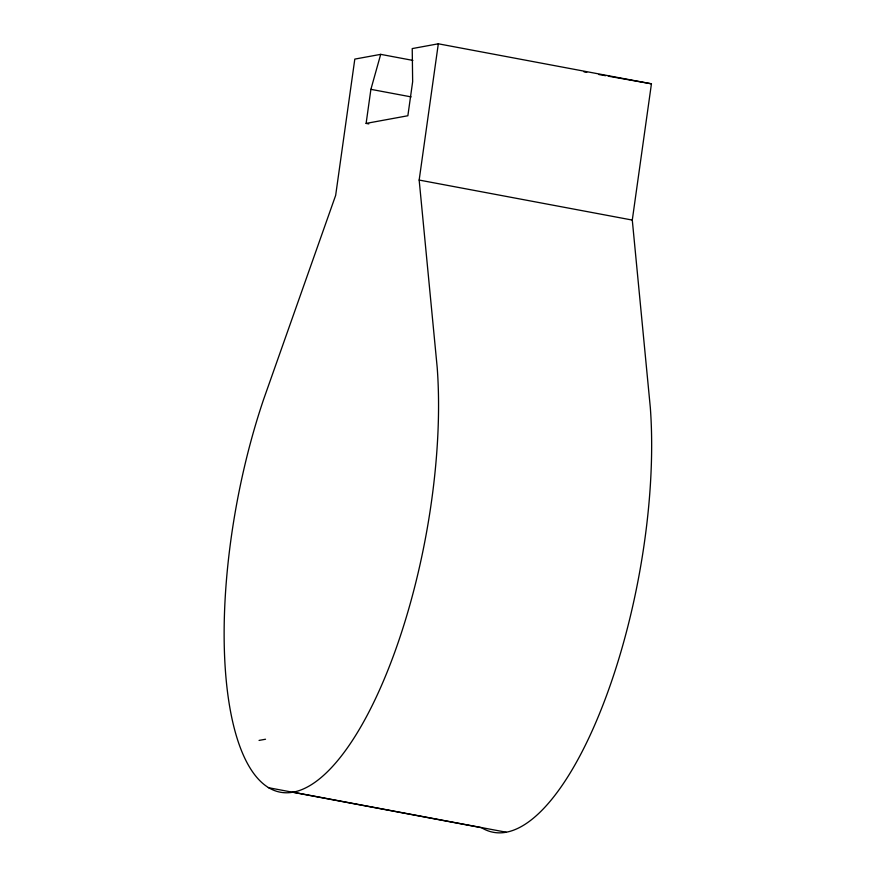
<?xml version="1.0" encoding="UTF-8"?>
<svg xmlns="http://www.w3.org/2000/svg" width="876" height="876" viewBox="0 0 876 876"><rect width="100%" height="100%" fill="white"/><g stroke="black" fill="none" stroke-linecap="round" stroke-linejoin="round"><path stroke-width="1.31" d="M368.796 123.91L366.113 123.406L370.898 89.341L380.699 54.356L412.87 60.4M506.12 832.2L293 792.189A277.331 95.933 -79.4 0 0 437.19 367.427L419.166 180.062L438.318 43.8L651.437 83.811L632.286 220.073L650.31 407.439A277.331 95.933 -79.4 0 1 600.597 710.94A277.331 95.933 -79.4 0 1 481.493 827.689L268.363 787.677M380.699 54.356L354.813 59.097L335.661 195.37L263.61 399.39A277.331 95.933 -79.4 0 0 293 792.189M438.318 43.8L412.224 48.585L412.651 81.687L407.866 115.752L366.113 123.406M259.055 740.417L265.527 739.235M584.062 71.898L586.756 72.379M598.877 74.526L605.623 75.708M608.316 76.19L651.437 83.811M370.898 89.341L411.107 96.886M419.166 180.062L632.286 220.073"/></g></svg>
